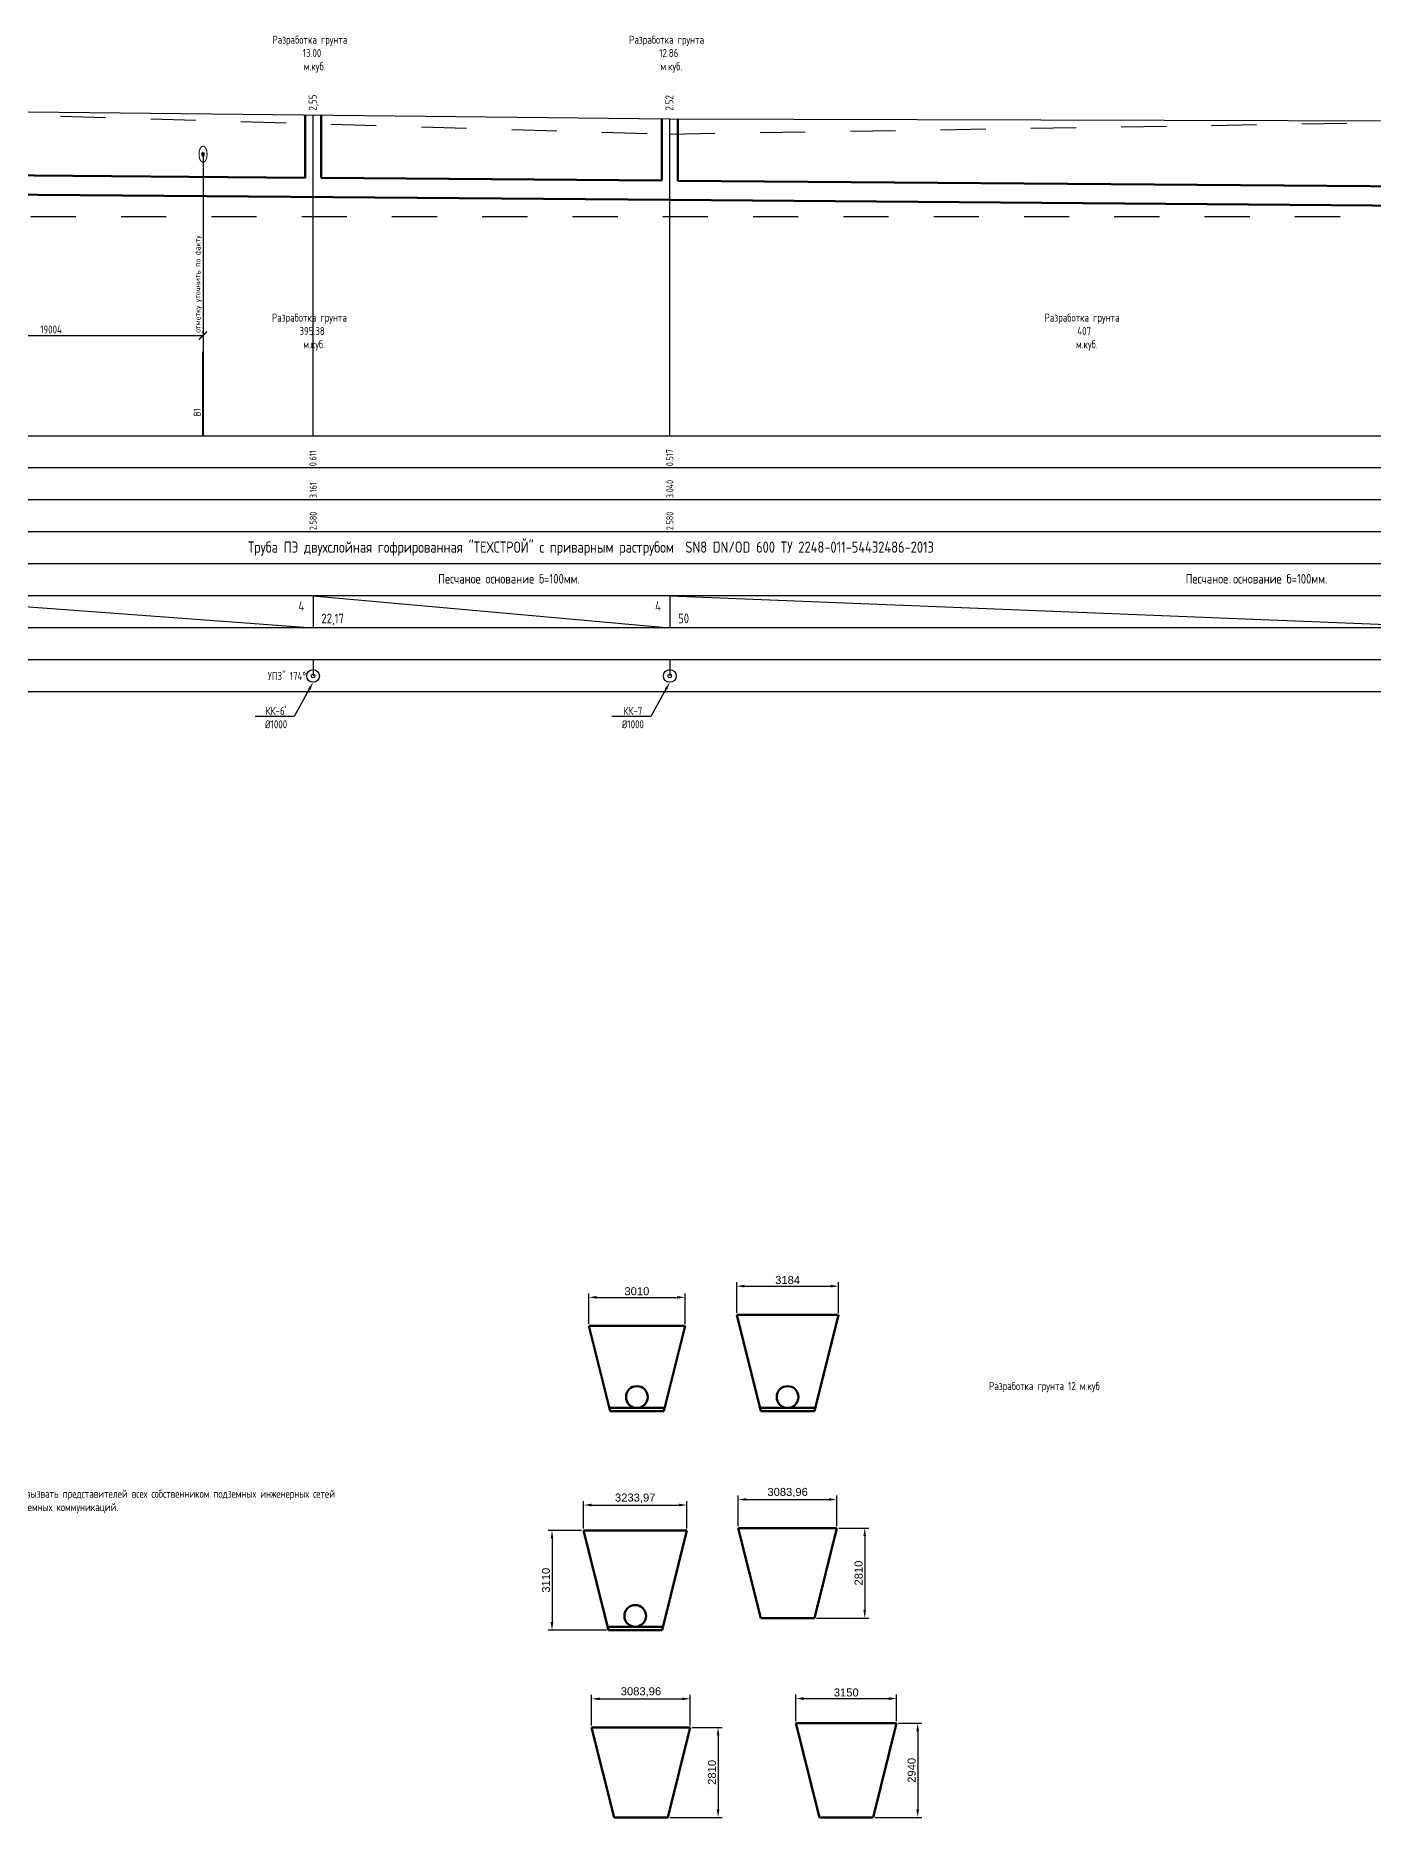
# Model space of a CAD drawing. Header units: millimetres. Extents: x 20530103 to 31271019, y 32092698 to 33532929.
# Drawn here: x 26135842 to 26177656, y 33087957 to 33143633 of the extents above; entities that cross this region are included whole.
import ezdxf
from ezdxf import colors
from ezdxf.entities.mleader import LeaderData, LeaderLine
from ezdxf.math import Vec2, Vec3

# ---------------------------------------------------------------- set-up
doc = ezdxf.new("R2010")
doc.units = ezdxf.units.MM
doc.linetypes.add('ACAD_ISO10W100', pattern=[18.5, 12, -3, 0.5, -3])
doc.linetypes.add('Штриховая', pattern=[2822.222233, 1411.111116, -1411.111116])
for name, color, linetype in [('Выноски', 7, 'Continuous'), ('Разработка грунта', 8, 'Continuous'), ('Рамка и штамп', 7, 'Continuous')]:
    doc.layers.add(name, color=color, linetype=linetype)
doc.layers.add('К1', color=30, linetype='Continuous', lineweight=40)
doc.layers.add('Труба профиль', color=7, linetype='Continuous', lineweight=50)
doc.styles.add('GOST 2.304', font='GOST.TTF')
doc.styles.get("Standard").update_dxf_attribs({"font": 'arial.ttf'})
doc.dimstyles.new('ISO-25', dxfattribs={"dimtxt": 2.5, "dimasz": 2.5, "dimexe": 1.25, "dimexo": 0.625, "dimtad": 1, "dimtxsty": 'Standard', "dimcen": 2.5, "dimadec": 0, "dimazin": 0, "dimtfac": 1, "dimtmove": 0, "dimatfit": 3, "dimfxl": 1, "dimarcsym": 0})

# ---------------------------------------------------------------- blocks, each defined once
blk = doc.blocks.new('_ArchTick')
at = {"color": 0, "linetype": 'ByBlock', "const_width": 0.15}
blk.add_lwpolyline([(-0.5, -0.5), (0.5, 0.5)], dxfattribs=at)
blk = doc.blocks.new('*D73')
at = {"color": 0, "lineweight": -2, "transparency": 16777216}
for p, q in [((26141074, 33134325), (26141074, 33134388)), ((26131572, 33134263), (26141074, 33134263)), ((26131572, 33134200), (26131572, 33134138))]:
    blk.add_line(p, q, dxfattribs=at)
at = {"color": 0, "lineweight": -2, "transparency": 16777216, "xscale": 250, "yscale": 250, "zscale": 250, "rotation": 180}
blk.add_blockref('_ArchTick', (26131572, 33134263), dxfattribs=at)
at = {"color": 0, "lineweight": -2, "transparency": 16777216, "xscale": 250, "yscale": 250, "zscale": 250}
blk.add_blockref('_ArchTick', (26141074, 33134263), dxfattribs=at)
at = {"color": 0, "transparency": 16777216, "insert": (26136323, 33134450), "char_height": 250, "attachment_point": 5, "style": 'GOST 2.304'}
blk.add_mtext('19004', dxfattribs=at)
blk = doc.blocks.new('*D129')
at = {"layer": 'Труба профиль', "color": 0, "lineweight": -2, "transparency": 16777216}
for p, q in [((26153130, 33103374), (26153130, 33104331)), ((26156140, 33103374), (26156140, 33104331)), ((26153380, 33104206), (26155890, 33104206))]:
    blk.add_line(p, q, dxfattribs=at)
at = {"layer": 'Труба профиль', "color": 0, "transparency": 16777216}
for points in [[(26153380, 33104248), (26153380, 33104164), (26153130, 33104206)], [(26155890, 33104248), (26155890, 33104164), (26156140, 33104206)]]:
    blk.add_solid(points, dxfattribs=at)
at = {"layer": 'Труба профиль', "color": 0, "transparency": 16777216, "insert": (26154635, 33104396), "char_height": 250, "attachment_point": 5}
blk.add_mtext('3010', dxfattribs=at)
blk = doc.blocks.new('*D130')
at = {"layer": 'Труба профиль', "color": 0, "lineweight": -2, "transparency": 16777216}
for p, q in [((26157755, 33103724), (26157755, 33104681)), ((26158005, 33104556), (26160689, 33104556)), ((26160939, 33103724), (26160939, 33104681))]:
    blk.add_line(p, q, dxfattribs=at)
at = {"layer": 'Труба профиль', "color": 0, "transparency": 16777216}
for points in [[(26158005, 33104598), (26158005, 33104514), (26157755, 33104556)], [(26160689, 33104598), (26160689, 33104514), (26160939, 33104556)]]:
    blk.add_solid(points, dxfattribs=at)
at = {"layer": 'Труба профиль', "color": 0, "transparency": 16777216, "insert": (26159347, 33104746), "char_height": 250, "attachment_point": 5}
blk.add_mtext('3184', dxfattribs=at)
blk = doc.blocks.new('*D131')
at = {"layer": 'Труба профиль', "color": 0, "lineweight": -2, "transparency": 16777216}
for p, q in [((26152967, 33096984), (26152967, 33097841)), ((26153217, 33097716), (26155951, 33097716)), ((26156201, 33096984), (26156201, 33097841))]:
    blk.add_line(p, q, dxfattribs=at)
at = {"layer": 'Труба профиль', "color": 0, "transparency": 16777216}
for points in [[(26153217, 33097757), (26153217, 33097674), (26152967, 33097716)], [(26155951, 33097757), (26155951, 33097674), (26156201, 33097716)]]:
    blk.add_solid(points, dxfattribs=at)
at = {"layer": 'Труба профиль', "color": 0, "transparency": 16777216, "insert": (26154584, 33097928), "char_height": 250, "attachment_point": 5}
blk.add_mtext('3233,97', dxfattribs=at)
blk = doc.blocks.new('*D132')
at = {"layer": 'Труба профиль', "color": 0, "lineweight": -2, "transparency": 16777216}
for p, q in [((26157805, 33097058), (26157805, 33098015)), ((26158055, 33097890), (26160639, 33097890)), ((26160889, 33097058), (26160889, 33098015))]:
    blk.add_line(p, q, dxfattribs=at)
at = {"layer": 'Труба профиль', "color": 0, "transparency": 16777216}
for points in [[(26158055, 33097932), (26158055, 33097849), (26157805, 33097890)], [(26160639, 33097932), (26160639, 33097849), (26160889, 33097890)]]:
    blk.add_solid(points, dxfattribs=at)
at = {"layer": 'Труба профиль', "color": 0, "transparency": 16777216, "insert": (26159347, 33098103), "char_height": 250, "attachment_point": 5}
blk.add_mtext('3083,96', dxfattribs=at)
blk = doc.blocks.new('*D133')
at = {"layer": 'Труба профиль', "color": 0, "lineweight": -2, "transparency": 16777216}
for p, q in [((26152904, 33096921), (26151858, 33096921)), ((26151983, 33096671), (26151983, 33094061)), ((26153681, 33093811), (26151858, 33093811))]:
    blk.add_line(p, q, dxfattribs=at)
at = {"layer": 'Труба профиль', "color": 0, "transparency": 16777216}
for points in [[(26151941, 33096671), (26152025, 33096671), (26151983, 33096921)], [(26151941, 33094061), (26152025, 33094061), (26151983, 33093811)]]:
    blk.add_solid(points, dxfattribs=at)
at = {"layer": 'Труба профиль', "color": 0, "transparency": 16777216, "insert": (26151793, 33095366), "char_height": 250, "attachment_point": 5, "rotation": 90}
blk.add_mtext('3110', dxfattribs=at)
blk = doc.blocks.new('*D134')
at = {"layer": 'Труба профиль', "color": 0, "lineweight": -2, "transparency": 16777216}
for p, q in [((26160952, 33096996), (26161882, 33096996)), ((26161757, 33096746), (26161757, 33094436)), ((26160250, 33094186), (26161882, 33094186))]:
    blk.add_line(p, q, dxfattribs=at)
at = {"layer": 'Труба профиль', "color": 0, "transparency": 16777216}
for points in [[(26161715, 33096746), (26161798, 33096746), (26161757, 33096996)], [(26161715, 33094436), (26161798, 33094436), (26161757, 33094186)]]:
    blk.add_solid(points, dxfattribs=at)
at = {"layer": 'Труба профиль', "color": 0, "transparency": 16777216, "insert": (26161566, 33095591), "char_height": 250, "attachment_point": 5, "rotation": 90}
blk.add_mtext('2810', dxfattribs=at)
blk = doc.blocks.new('*D135')
at = {"layer": 'Труба профиль', "color": 0, "lineweight": -2, "transparency": 16777216}
for p, q in [((26153221, 33090829), (26153221, 33091786)), ((26153471, 33091661), (26156055, 33091661)), ((26156305, 33090829), (26156305, 33091786))]:
    blk.add_line(p, q, dxfattribs=at)
at = {"layer": 'Труба профиль', "color": 0, "transparency": 16777216}
for points in [[(26153471, 33091703), (26153471, 33091619), (26153221, 33091661)], [(26156055, 33091703), (26156055, 33091619), (26156305, 33091661)]]:
    blk.add_solid(points, dxfattribs=at)
at = {"layer": 'Труба профиль', "color": 0, "transparency": 16777216, "insert": (26154763, 33091874), "char_height": 250, "attachment_point": 5}
blk.add_mtext('3083,96', dxfattribs=at)
blk = doc.blocks.new('*D136')
at = {"layer": 'Труба профиль', "color": 0, "lineweight": -2, "transparency": 16777216}
for p, q in [((26156367, 33090767), (26157297, 33090767)), ((26157172, 33090517), (26157172, 33088207)), ((26155665, 33087957), (26157297, 33087957))]:
    blk.add_line(p, q, dxfattribs=at)
at = {"layer": 'Труба профиль', "color": 0, "transparency": 16777216}
for points in [[(26157131, 33090517), (26157214, 33090517), (26157172, 33090767)], [(26157131, 33088207), (26157214, 33088207), (26157172, 33087957)]]:
    blk.add_solid(points, dxfattribs=at)
at = {"layer": 'Труба профиль', "color": 0, "transparency": 16777216, "insert": (26156982, 33089362), "char_height": 250, "attachment_point": 5, "rotation": 90}
blk.add_mtext('2810', dxfattribs=at)
blk = doc.blocks.new('*D137')
at = {"layer": 'Труба профиль', "color": 0, "lineweight": -2, "transparency": 16777216}
for p, q in [((26159604, 33090959), (26159604, 33091793)), ((26159854, 33091668), (26162504, 33091668)), ((26162754, 33090959), (26162754, 33091793))]:
    blk.add_line(p, q, dxfattribs=at)
at = {"layer": 'Труба профиль', "color": 0, "transparency": 16777216}
for points in [[(26159854, 33091710), (26159854, 33091626), (26159604, 33091668)], [(26162504, 33091710), (26162504, 33091626), (26162754, 33091668)]]:
    blk.add_solid(points, dxfattribs=at)
at = {"layer": 'Труба профиль', "color": 0, "transparency": 16777216, "insert": (26161179, 33091858), "char_height": 250, "attachment_point": 5}
blk.add_mtext('3150', dxfattribs=at)
blk = doc.blocks.new('*D138')
at = {"layer": 'Труба профиль', "color": 0, "lineweight": -2, "transparency": 16777216}
for p, q in [((26162816, 33090897), (26163538, 33090897)), ((26163413, 33090647), (26163413, 33088207)), ((26162081, 33087957), (26163538, 33087957))]:
    blk.add_line(p, q, dxfattribs=at)
at = {"layer": 'Труба профиль', "color": 0, "transparency": 16777216}
for points in [[(26163371, 33090647), (26163454, 33090647), (26163413, 33090897)], [(26163371, 33088207), (26163454, 33088207), (26163413, 33087957)]]:
    blk.add_solid(points, dxfattribs=at)
at = {"layer": 'Труба профиль', "color": 0, "transparency": 16777216, "insert": (26163223, 33089427), "char_height": 250, "attachment_point": 5, "rotation": 90}
blk.add_mtext('2940', dxfattribs=at)

msp = doc.modelspace()

# ---------------------------------------------------------------- linework, layer by layer
for p, q in [((26155664.681, 33141018.0291), (26130974.681, 33141288.0291)), ((26144514.6653, 33131125.0248), (26144514.6653, 33141139.9613)), ((26155664.681, 33131125.0248), (26155664.681, 33141018.0291)), ((26180664.681, 33140958.0291), (26155664.681, 33141018.0291)), ((26141074.0228, 33139877.5622), (26141074.0228, 33132332.3111)), ((26130974.6796, 33126125.0248), (26144514.6542, 33125125.0248)), ((26144514.6638, 33126125.0248), (26155664.6699, 33125125.0248)), ((26155664.6796, 33126125.0248), (26180664.6699, 33125125.0248))]:
    msp.add_line(p, q)
at = {"color": 4, "linetype": 'Штриховая'}
msp.add_line((26076424.681, 33137978.0291), (26285187.4693, 33137978.0291), dxfattribs=at)
at = {"lineweight": 40}
msp.add_line((26141074.0228, 33131125.0248), (26141074.0228, 33133747.0489), dxfattribs=at)
at = {"color": 8, "linetype": 'Штриховая'}
msp.add_lwpolyline([(26076424.681, 33141598.0291), (26086859.681, 33141538.0291), (26090689.681, 33141308.0291), (26103624.681, 33141018.0291), (26111649.681, 33140998.0291), (26112499.681, 33140998.0291), (26130974.681, 33141288.0291), (26155664.681, 33140558.0291), (26180664.681, 33140958.0291), (26192139.681, 33140958.0291), (26214794.681, 33140088.0291), (26226384.6939, 33139878.0291), (26237359.681, 33140698.0291)], dxfattribs=at)
for centre in [(26144514.6623, 33123625.0188), (26155664.6781, 33123625.0188)]:
    msp.add_circle(centre, 57.8092)
at = {"layer": 'Рамка и штамп'}
for p, q in [((26069452.949, 33131125.0248), (26243748.831, 33131125.0248)), ((26243748.831, 33130125.0248), (26069452.949, 33130125.0248)), ((26243748.831, 33129125.0248), (26069452.949, 33129125.0248)), ((26243748.831, 33128125.0248), (26069452.949, 33128125.0248)), ((26243748.831, 33127125.0248), (26069452.949, 33127125.0248)), ((26243748.831, 33126125.0248), (26069452.949, 33126125.0248)), ((26144514.6638, 33126125.0248), (26144514.6542, 33125125.0248)), ((26155664.6796, 33126125.0248), (26155664.6699, 33125125.0248)), ((26243748.831, 33125125.0248), (26069452.949, 33125125.0248)), ((26243748.831, 33124125.0248), (26069452.949, 33124125.0248)), ((26144514.6445, 33124125.0248), (26144514.6397, 33123625.0188)), ((26155664.6603, 33124125.0248), (26155664.6554, 33123625.0188)), ((26243748.831, 33123125.0248), (26069452.949, 33123125.0248))]:
    msp.add_line(p, q, dxfattribs=at)
at = {"layer": 'Рамка и штамп', "lineweight": 30}
for centre in [(26144514.6687, 33123625.0207), (26144514.6687, 33123625.0207), (26144514.6687, 33123625.0207), (26155664.6844, 33123625.0207), (26155664.6844, 33123625.0207), (26155664.6844, 33123625.0207)]:
    msp.add_circle(centre, 200, dxfattribs=at)
at = {"layer": 'Труба профиль'}
for p, q in [((26144264.6653, 33139191.2996), (26144264.6653, 33141142.6952)), ((26144764.6653, 33141137.2274), (26144764.6653, 33139187.3216)), ((26155414.681, 33139102.5909), (26155414.681, 33141029.3036)), ((26155914.681, 33141018.0291), (26155914.681, 33139098.613)), ((26131224.681, 33139295.0447), (26144264.6653, 33139191.2996)), ((26144764.6653, 33139187.3216), (26155414.681, 33139102.5909)), ((26155914.681, 33139098.613), (26180414.681, 33138903.6929)), ((26130974.681, 33138697.0336), (26155664.681, 33138500.602)), ((26155664.681, 33138500.602), (26180664.681, 33138301.7039)), ((26153130.2537, 33103311.7795), (26153795.2537, 33100651.7795)), ((26153130.2537, 33103311.7795), (26156140.2537, 33103311.7795)), ((26156140.2537, 33103311.7795), (26155475.2537, 33100651.7795)), ((26157755.1364, 33103661.7795), (26158507.1364, 33100651.7795)), ((26157755.1364, 33103661.7795), (26160939.1364, 33103661.7795)), ((26160939.1364, 33103661.7795), (26160187.1364, 33100651.7795)), ((26155500.2537, 33100751.7795), (26153770.2537, 33100751.7795)), ((26153795.2537, 33100651.7795), (26155475.2537, 33100651.7795)), ((26160212.1364, 33100751.7795), (26158482.1364, 33100751.7795)), ((26158507.1364, 33100651.7795), (26160187.1364, 33100651.7795)), ((26152966.8007, 33096921.2927), (26153743.7841, 33093811.2927)), ((26152966.8007, 33096921.2927), (26156200.7675, 33096921.2927)), ((26156200.7675, 33096921.2927), (26155423.7841, 33093811.2927)), ((26157805.1549, 33096995.9659), (26158507.1364, 33094185.9659)), ((26157805.1549, 33096995.9659), (26160889.118, 33096995.9659)), ((26160889.118, 33096995.9659), (26160187.1364, 33094185.9659)), ((26155448.7841, 33093911.2927), (26153718.7841, 33093911.2927)), ((26153743.7841, 33093811.2927), (26155423.7841, 33093811.2927)), ((26158507.1364, 33094185.9659), (26160187.1364, 33094185.9659)), ((26153220.7526, 33090766.6819), (26153922.7342, 33087956.6819)), ((26153220.7526, 33090766.6819), (26156304.7157, 33090766.6819)), ((26156304.7157, 33090766.6819), (26155602.7342, 33087956.6819)), ((26159603.5308, 33090896.6819), (26160338.5308, 33087956.6819)), ((26159603.5308, 33090896.6819), (26162753.5308, 33090896.6819)), ((26162753.5308, 33090896.6819), (26162018.5308, 33087956.6819)), ((26153922.7342, 33087956.6819), (26155602.7342, 33087956.6819)), ((26160338.5308, 33087956.6819), (26162018.5308, 33087956.6819))]:
    msp.add_line(p, q, dxfattribs=at)
for centre in [(26154635.2537, 33101091.7795), (26159347.1364, 33101091.7795), (26154583.7841, 33094251.2927)]:
    msp.add_circle(centre, 340, dxfattribs=at)
at = {"layer": 'Труба профиль', "color": 3, "linetype": 'Штриховая', "lineweight": 9, "ltscale": 50}
msp.add_ellipse((26141074.0228, 33139927.5622), major_axis=(0, 250), ratio=0.5, dxfattribs=at)
at = {"layer": 'Труба профиль'}
msp.add_ellipse((26141074.0228, 33139927.5622), major_axis=(0, 50), ratio=0.5, dxfattribs=at)

# ---------------------------------------------------------------- texts
at = {"linetype": 'ByBlock', "lineweight": 40, "ltscale": 400, "style": 'GOST 2.304'}
for s, p in [('2,55', (26144624.3749, 33141291.6411)), ('2.52', (26155774.3906, 33141291.6411))]:
    msp.add_text(s, height=250, rotation=90, dxfattribs=at).set_placement(p)
at = {"layer": 'К1', "color": 1, "insert": (26128625.6388, 33098194.3323), "char_height": 250, "width": 16957.976015, "attachment_point": 1, "style": 'GOST 2.304'}
msp.add_mtext('Важно! Перед началом производства земляных работ вызвать представителей всех собственником подземных инженерных сетей данного района для уточнения местонахождения подземных коммуникаций.', dxfattribs=at)
at = {"layer": 'Разработка грунта', "linetype": 'ByBlock', "lineweight": 40, "ltscale": 400, "style": 'GOST 2.304'}
msp.add_text('Разработка грунта 12 м.куб', height=250, dxfattribs=at).set_placement((26165640.3869, 33101310.9485))
at = {"layer": 'Разработка грунта', "linetype": 'ByBlock', "lineweight": 40, "ltscale": 400, "char_height": 250, "attachment_point": 1, "style": 'GOST 2.304'}
for s, insert in [('\\pi104.74;Разработка грунта \\P\\pi1056;13.00\\P\\pi957.78; м.куб.', (26143136.6311, 33143630.8909)), ('\\pi104.74;Разработка грунта \\P\\pi1047.2;12.86\\P\\pi957.78; м.куб.', (26154286.6468, 33143630.8909)), ('\\pi104.74;Разработка грунта \\P\\pi966.7;395.38\\P\\pi957.78; м.куб.', (26143121.5894, 33134945.7094)), ('\\pi104.74;Разработка грунта \\P\\pi1127.2;407\\P\\pi957.78; м.куб.', (26167273.3023, 33134945.7094))]:
    msp.add_mtext_dynamic_manual_height_columns(s, width=2701.264832, gutter_width=2500, heights=[0], dxfattribs=dict(at, insert=insert))
at = {"layer": 'Рамка и штамп', "linetype": 'ACAD_ISO10W100', "style": 'GOST 2.304'}
for s, height, p in [('отметку уточнить по факту', 180, (26140995.8273, 33134348.5321)), ('В1', 220, (26141001.1418, 33131735.8785)), ('0.611', 220, (26144620.1567, 33130178.2195)), ('0.517', 220, (26155770.1724, 33130178.2195)), ('3.161', 220, (26144627.19, 33129178.2195)), ('3.040', 220, (26155777.2057, 33129178.2195)), ('2.580', 220, (26144627.19, 33128178.2195)), ('2.580', 220, (26155777.2057, 33128178.2195))]:
    msp.add_text(s, height=height, rotation=90, dxfattribs=at).set_placement(p)
for s, height, p in [('4', 300, (26144056.5001, 33125661.6561)), ('22,17', 300, (26144774.6598, 33125269.9454)), ('4', 300, (26155206.5158, 33125661.6561)), ('50', 300, (26155924.6755, 33125269.9454)), ('УП3" 174°', 250, (26143101.0143, 33123498.634))]:
    msp.add_text(s, height=height, dxfattribs=at).set_placement(p)
for s, insert, char_height, width, attachment_point in [('Труба ПЭ двухслойная гофрированная "ТЕХСТРОЙ" с приварным раструбом  SN8 DN/OD 600 ТУ 2248-011-54432486-2013', (26153197.1665, 33127601.8043), 350, 37965.62979, 5), ('Песчаное основание б=100мм.', (26150637.1704, 33126810.2615), 300, 6494.082854, 2), ('Песчаное основание б=100мм.', (26174002.4811, 33126810.2615), 300, 6494.082854, 2)]:
    msp.add_mtext(s, dxfattribs=dict(at, insert=insert, char_height=char_height, width=width, attachment_point=attachment_point))

# ---------------------------------------------------------------- dimensions: what is measured, and where the dimension line sits
dim = msp.add_linear_dim(base=(26141074.0228, 33134262.5841), p1=(26131572.181, 33134262.5841), p2=(26141074.0228, 33134262.5841), dimstyle='ISO-25', override={"dimscale": 100, "dimdec": 0, "dimlfac": 2, "dimtxsty": 'GOST 2.304', "dimblk1": 'ArchTick', "dimblk2": 'ArchTick', "dimsah": 1})
dim.commit()
dim.dimension.update_dxf_attribs({"geometry": '*D73', "text_midpoint": (26136323.1019, 33134450.2628)})
at = {"layer": 'Труба профиль'}
for base, p1, p2, picture, middle in [((26160939.1364, 33104555.9922), (26157755.1364, 33103661.7795), (26160939.1364, 33103661.7795), '*D130', (26159347.1364, 33104746.2207)), ((26156140.2537, 33104205.9922), (26153130.2537, 33103311.7795), (26156140.2537, 33103311.7795), '*D129', (26154635.2537, 33104396.2207)), ((26160889.118, 33097890.1786), (26157805.1549, 33096995.9659), (26160889.118, 33096995.9659), '*D132', (26159347.1364, 33098102.9173)), ((26156200.7675, 33097715.5054), (26152966.8007, 33096921.2927), (26156200.7675, 33096921.2927), '*D131', (26154583.7841, 33097928.2441)), ((26156304.7157, 33091660.8946), (26153220.7526, 33090766.6819), (26156304.7157, 33090766.6819), '*D135', (26154762.7342, 33091873.6333)), ((26162753.5308, 33091668.0947), (26159603.5308, 33090896.6819), (26162753.5308, 33090896.6819), '*D137', (26161178.5308, 33091858.3232))]:
    dim = msp.add_linear_dim(base=base, p1=p1, p2=p2, dimstyle='ISO-25', override={"dimscale": 100}, dxfattribs=at)
    dim.commit()
    dim.dimension.update_dxf_attribs({"geometry": picture, "text_midpoint": middle})
for base, p1, p2, picture, middle in [((26151982.9864, 33093811.2927), (26152966.8007, 33096921.2927), (26153743.7841, 33093811.2927), '*D133', (26151792.7579, 33095366.2927)), ((26161756.5736, 33094185.9659), (26160889.118, 33096995.9659), (26160187.1364, 33094185.9659), '*D134', (26161566.4303, 33095590.9659)), ((26157172.1713, 33087956.6819), (26156304.7157, 33090766.6819), (26155602.7342, 33087956.6819), '*D136', (26156982.0281, 33089361.6819)), ((26163412.7186, 33087956.6819), (26162753.5308, 33090896.6819), (26162018.5308, 33087956.6819), '*D138', (26163222.5753, 33089426.6819))]:
    dim = msp.add_linear_dim(base=base, p1=p1, p2=p2, angle=90, dimstyle='ISO-25', override={"dimscale": 100}, dxfattribs=at)
    dim.commit()
    dim.dimension.update_dxf_attribs({"geometry": picture, "text_midpoint": middle})

# ---------------------------------------------------------------- leaders
at = {"layer": 'Выноски', "color": 0, "lineweight": -2}
ml = msp.add_multileader_mtext('Standard', dxfattribs=at)
ml.set_content('\\A1;{\\C0;PE 100 SDR 17\\PDN250, L=65 м, h\\H0.7x;\\S^ лот;\\H1.4286x;=1.3 м,\\PСброс условно-чистых стоков в р.Бельбек}', color=5, style='GOST 2.304')
ml.set_leader_properties(lineweight=-3)
ml.build(insert=Vec2(0, 0))
ml.multileader.update_dxf_attribs({"text_left_attachment_type": 6, "text_right_attachment_type": 6, "dogleg_length": 1, "arrow_head_size": 250, "scale": 100})
ctx = ml.context
ctx.base_point, ctx.scale, ctx.char_height, ctx.arrow_head_size, ctx.landing_gap_size, ctx.plane_origin = Vec3(26355468.9519, 33141526.3866), 100, 250, 250, 180, Vec3(26313105.5098, 33121257.1893)
ctx.left_attachment, ctx.right_attachment, ctx.text_align_type = 6, 6, 1
notes = []
notes.append((ctx, [(0, (1, 1, 0), (26355448.9823, 33141526.3866), (1, 0), 19.9696, [(1, [(26354643.5309, 33142143.4931)], 0, [])])]))
ctx.mtext.insert, ctx.mtext.width, ctx.mtext.alignment, ctx.mtext.flow_direction = Vec3(26357234.8537, 33141847.6381), 3875, 2, 5
ml = msp.add_multileader_mtext('Standard', dxfattribs=at)
ml.set_content("{\\C0;КК-6'\\P%%C1000}", color=5, style='GOST 2.304')
ml.set_leader_properties(lineweight=-3)
ml.build(insert=Vec2(0, 0))
ml.multileader.update_dxf_attribs({"text_left_attachment_type": 6, "text_right_attachment_type": 6, "dogleg_length": 1, "arrow_head_size": 250, "scale": 100})
ctx = ml.context
ctx.base_point, ctx.scale, ctx.char_height, ctx.arrow_head_size, ctx.landing_gap_size, ctx.plane_origin = Vec3(26142820.041, 33122355.6141), 100, 250, 250, 180, Vec3(26102445.8797, 33104331.4103)
ctx.left_attachment, ctx.right_attachment, ctx.text_align_type = 6, 6, 1
notes.append((ctx, [(1, (1, 1, 0), (26143919.1177, 33122355.6141), (-1, 0), 19.9696, [(1, [(26144514.6687, 33123425.0207)], 0, [])])]))
ctx.mtext.insert, ctx.mtext.alignment, ctx.mtext.flow_direction = Vec3(26143359.5946, 33122655.6141), 2, 5
ml = msp.add_multileader_mtext('Standard', dxfattribs=at)
ml.set_content('{\\C0;КК-7\\P%%C1000}', color=5, style='GOST 2.304')
ml.set_leader_properties(lineweight=-3)
ml.build(insert=Vec2(0, 0))
ml.multileader.update_dxf_attribs({"text_left_attachment_type": 6, "text_right_attachment_type": 6, "dogleg_length": 1, "arrow_head_size": 250, "scale": 100})
ctx = ml.context
ctx.base_point, ctx.scale, ctx.char_height, ctx.arrow_head_size, ctx.landing_gap_size, ctx.plane_origin = Vec3(26153970.0568, 33122355.6141), 100, 250, 250, 180, Vec3(26113595.8954, 33104331.4103)
ctx.left_attachment, ctx.right_attachment, ctx.text_align_type = 6, 6, 1
notes.append((ctx, [(1, (1, 1, 0), (26155069.1335, 33122355.6141), (-1, 0), 19.9696, [(1, [(26155664.6844, 33123425.0207)], 0, [])])]))
ctx.mtext.insert, ctx.mtext.alignment, ctx.mtext.flow_direction = Vec3(26154509.6103, 33122655.6141), 2, 5
for ctx, leaders in notes:
    for number, flags, end, landing, length, lines in leaders:
        leader = LeaderData()
        leader.index, (leader.has_last_leader_line, leader.has_dogleg_vector, leader.attachment_direction) = number, flags
        leader.last_leader_point, leader.dogleg_vector, leader.dogleg_length = Vec3(end), Vec3(landing), length
        for number, points, colour, breaks in lines:
            line = LeaderLine()
            line.index, line.vertices, line.color, line.breaks = number, Vec3.list(points), colors.encode_raw_color(colour), breaks
            leader.lines.append(line)
        ctx.leaders.append(leader)

doc.saveas('drawing.dxf')
